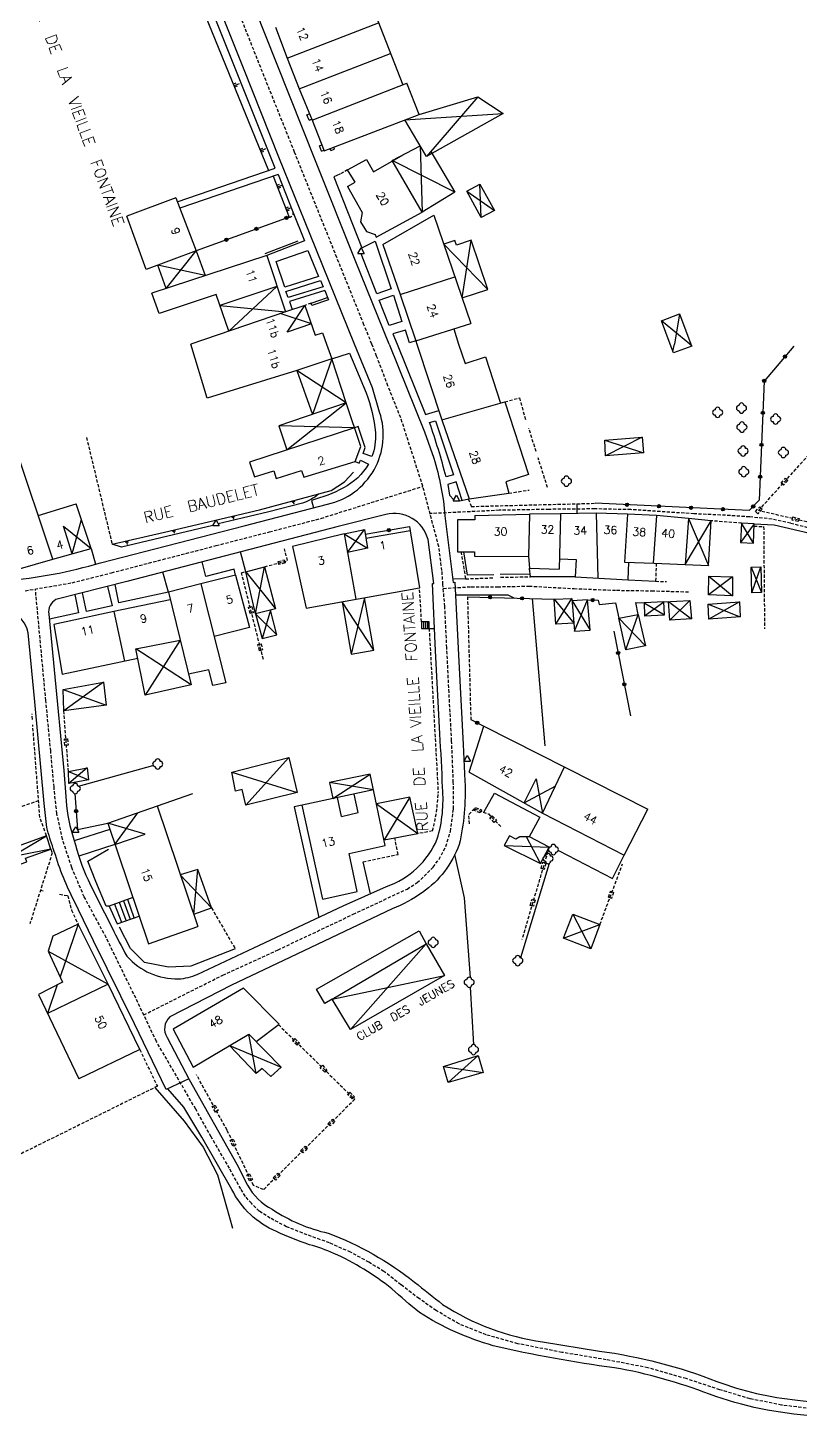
# Model space of a CAD drawing. Header units: millimetres. Extents: x 120999 to 122000, y 130000 to 131001.
# Drawn here: x 121310.8 to 121431.5, y 130582.4 to 130799.4 of the extents above; entities that cross this region are included whole.
import ezdxf
from ezdxf.enums import TextEntityAlignment as Align

# ---------------------------------------------------------------- set-up
doc = ezdxf.new("R2010")
doc.units = ezdxf.units.MM
doc.linetypes.add('DASHED', pattern=[0.75, 0.5, -0.25])
doc.layers.get('0').update_dxf_attribs({"linetype": 'CONTINUOUS'})
for name, color, linetype in [('W0001', 6, 'DASHED'), ('W0008', 7, 'CONTINUOUS'), ('W0100', 7, 'CONTINUOUS'), ('W0112', 1, 'DASHED'), ('W0211', 2, 'CONTINUOUS'), ('W0300', 7, 'CONTINUOUS'), ('W0310', 3, 'CONTINUOUS'), ('W0322', 7, 'CONTINUOUS'), ('W0471', 7, 'CONTINUOUS'), ('W0984', 7, 'CONTINUOUS'), ('W0989', 7, 'CONTINUOUS'), ('W0991', 7, 'CONTINUOUS')]:
    doc.layers.add(name, color=color, linetype=linetype)
doc.styles.get("Standard").update_dxf_attribs({"font": 'romans.shx', "width": 0.85})

# ---------------------------------------------------------------- blocks, each defined once
blk = doc.blocks.new('TP15')
at = {"color": 0}
for p, q in [((-0.29, 0.5), (-0.29, 0)), ((0, 1), (0, 0)), ((0.29, 0.5), (0.29, 0))]:
    blk.add_line(p, q, dxfattribs=at)
blk = doc.blocks.new('OH01')
at = {"layer": 'W0322', "color": 0}
for radius in [0.25, 0.15]:
    blk.add_circle((0, 0), radius, dxfattribs=at)
blk = doc.blocks.new('BI04')
at = {"layer": 'W0471', "color": 0}
for p, q in [((-1, -0.58), (0, 1.15)), ((0, 1.15), (1, -0.58)), ((-1, -0.58), (1, -0.58))]:
    blk.add_line(p, q, dxfattribs=at)
blk = doc.blocks.new('OH02')
at = {"layer": 'W0112', "color": 0}
for p, q in [((-0.5, 0.25), (0.5, 0.25)), ((-0.5, -0.25), (-0.5, 0.25)), ((0.5, 0.25), (0.5, -0.25)), ((0.5, -0.25), (-0.5, -0.25))]:
    blk.add_line(p, q, dxfattribs=at)
blk = doc.blocks.new('TP10')
at = {"layer": 'W0300', "color": 0}
for centre, start, end in [((-0.4, 0), 90, 270), ((0, 0.4), 0, 180), ((0.4, 0), 270, 90), ((0, -0.4), 180, 360)]:
    blk.add_arc(centre, 0.4, start, end, dxfattribs=at)

msp = doc.modelspace()

# ---------------------------------------------------------------- linework, layer by layer
at = {"layer": 'W0001'}
for points in [[(121364.55, 130750), (121363.32, 130753.03), (121359.08, 130763.53), (121352.48, 130779.97), (121346.65, 130794.55), (121342.18, 130805.82), (121338.15, 130815.91), (121332.13, 130831.1), (121327.83, 130841.92), (121324.52, 130849.85), (121320.98, 130857.09), (121316.39, 130862.79), (121311.59, 130869.45), (121306.91, 130875.94), (121301.8, 130883.44)], [(121328.92, 130645.2), (121341.28, 130651.43), (121349.9, 130655.37), (121361.64, 130660.93), (121370.05, 130664.86), (121371.62, 130665.89), (121372.75, 130666.86), (121374.12, 130668.29), (121375.05, 130669.53), (121376.12, 130671.51), (121376.83, 130673.87), (121377.3, 130677.42), (121377.28, 130681.54), (121377.02, 130688.03), (121376.61, 130695.57), (121376.26, 130702.57), (121375.95, 130709.02), (121375.65, 130712.46), (121375.5, 130714.62), (121375.01, 130718.37), (121372.52, 130727.78), (121369.07, 130738.48), (121367.06, 130743.47), (121365.3, 130748.13), (121364.55, 130750)], [(121310.4, 130711.47), (121317.74, 130712.71), (121323.87, 130714.27), (121331.88, 130716.36), (121340.24, 130718.52), (121348.56, 130720.67), (121356.6, 130722.77), (121372.52, 130727.78)], [(121494.38, 130698.63), (121486.45, 130702.22), (121481.51, 130704.32), (121477.04, 130706.27), (121472.73, 130708.1), (121468.35, 130709.92), (121463.5, 130711.86), (121457.87, 130713.85), (121451.36, 130715.9), (121444.83, 130717.96), (121439.72, 130719.39), (121434.84, 130720.75), (121429.96, 130722), (121427.07, 130722.67), (121423.55, 130722.99), (121419.81, 130723.25), (121414.87, 130723.48), (121405.01, 130724.14), (121399.34, 130724.25), (121392.23, 130724.18), (121384.44, 130724.03), (121373.65, 130723.51)], [(121432.41, 130583.77), (121428.57, 130584.25), (121423.63, 130585.24), (121418.92, 130586.64), (121413.66, 130588.38), (121407.69, 130590.07), (121401.16, 130591.34), (121394.23, 130592.49), (121387.35, 130593.84), (121382.42, 130595.22), (121378.17, 130596.93), (121374.6, 130599.02), (121371.92, 130600.88), (121369.09, 130603.06), (121366.43, 130605.14), (121364.09, 130606.57), (121361.24, 130608.13), (121357.94, 130609.58), (121354.46, 130610.84), (121351.23, 130612.11), (121348.69, 130613.45), (121346.95, 130614.55), (121345.73, 130615.77), (121344.79, 130616.86), (121344.06, 130618.01), (121342.3, 130621.24), (121339.45, 130626.17), (121337.03, 130630.49), (121330.9, 130641.05), (121327.35, 130648.48), (121323.05, 130657.27), (121319.62, 130663.63), (121317.66, 130668.24), (121316.21, 130672.64), (121315.34, 130676.66), (121314.9, 130680.8), (121314.38, 130686.44), (121313.62, 130694.32), (121311.99, 130711.74)], [(121375.71, 130711.83), (121380.08, 130712.09), (121384.19, 130712.09), (121389.12, 130712.19), (121396.14, 130711.8), (121402.78, 130711.54), (121408.28, 130711.45), (121414.05, 130711.3)]]:
    msp.add_lwpolyline(points, dxfattribs=at)
at = {"layer": 'W0008'}
for points in [[(121361.83, 130750), (121354.91, 130767.12), (121350.04, 130779.18), (121344.62, 130792.83), (121338.87, 130807.19), (121333.38, 130820.98), (121331.56, 130825.77), (121329.91, 130829.7), (121328.24, 130833.91), (121324.76, 130842.69), (121323.53, 130845.58), (121322.09, 130848.67), (121320.82, 130851.21), (121319, 130854.49), (121318.25, 130855.74), (121316.73, 130858), (121311.7, 130865.09), (121305.01, 130874.45), (121303.42, 130876.57, 0.367672), (121297.7, 130877.11)], [(121193.18, 130653.25, 0.029426), (121201.84, 130661.4, 0.04542), (121209.74, 130671.11, -0.0372), (121219.12, 130681.4, -0.04464), (121229.42, 130689.65, -0.047889), (121242.65, 130696.71, -0.025134), (121256.41, 130701.65, -0.021463), (121298.52, 130711.72, -0.020984), (121307.24, 130713.03, 0.052277), (121322.14, 130715.84), (121344.58, 130721.62), (121357.63, 130724.99, 0.444669), (121365.77, 130739.34), (121364.63, 130743.18), (121361.83, 130750)], [(121367.26, 130750), (121372.76, 130736.27), (121374.22, 130732.19, -0.05522), (121375.97, 130723.15), (121377.28, 130712.75), (121377.52, 130712.79), (121378.15, 130700.43), (121378.8, 130687.44), (121379.09, 130681.72, -0.067947), (121378.19, 130671.8, -0.152351), (121372.47, 130664.33, -0.057748), (121367.75, 130661.77), (121350.76, 130653.7), (121342.65, 130649.87), (121333.01, 130644.88, 0.380721), (121332.59, 130641.69), (121336.02, 130635.09), (121343.44, 130621.86), (121345.14, 130618.63, 0.151244), (121348.99, 130614.83, 0.091685), (121357.73, 130611.1, -0.078614), (121371.22, 130603.46, -0.000124), (121375.59, 130599.98, 0.108337), (121391.2, 130594.15), (121400.09, 130592.69, -0.05893), (121418.47, 130587.94, 0.065334), (121431.03, 130585.02, 0.102825), (121445.55, 130585.99)], [(121326.27, 130654.36, 0.216465), (121334.36, 130650.82, 0.075149), (121337.28, 130651.53), (121346.11, 130655.67), (121360.09, 130662.22), (121366.84, 130665.26, 0.211949), (121374.77, 130672.69, 0.095575), (121375.59, 130680.71, 0.009997), (121375.16, 130689.12), (121374.5, 130702.1), (121374.01, 130712.6), (121374.23, 130712.62), (121373.33, 130719.46, 0.41125), (121366.73, 130723.37), (121359.27, 130721.52), (121345.5, 130717.9), (121326.3, 130712.93), (121315.19, 130710.1, 0.317804), (121314.09, 130707.83), (121314.93, 130699.1), (121316.44, 130683.36), (121316.81, 130678.65, 0.069529), (121318.02, 130672.58, 0.043231), (121320.21, 130666.28, 0.002781), (121323.97, 130658.82, 0.010722), (121326.27, 130654.36, -0.746038)], [(121335.95, 130635.24), (121332.42, 130633.54), (121327.45, 130643.8), (121321.07, 130656.78), (121317.93, 130663.24, -0.044367), (121314.79, 130671.22, -0.024108), (121313.78, 130674.47, -0.012937), (121313.37, 130678.24), (121311.89, 130694.1), (121310.88, 130704.87, 0.379685), (121306.03, 130708.55, 0.333397)], [(121500, 130602.23), (121482.82, 130596.27), (121454.15, 130586.24), (121448.47, 130584.31, -0.114505), (121433.59, 130582.56, -0.070277), (121417.29, 130585.93, 0.049045), (121402.47, 130590.08, -0.025619), (121383.51, 130593.53, -0.073451), (121372, 130598.71, -0.017426), (121367.67, 130602.42, 0.062078), (121358.61, 130607.95, 0.038903), (121354.82, 130609.31, -0.029053), (121349.63, 130611.36, -0.177584), (121342.68, 130617.93), (121337.98, 130626.1), (121335.17, 130630.81), (121332.7, 130633.65)]]:
    msp.add_lwpolyline(points, format="xyb", dxfattribs=at)
for points in [[(121367.26, 130750), (121362.07, 130762.84), (121355.83, 130778.39), (121349.63, 130793.93), (121344.71, 130806.43), (121336.78, 130826.09), (121332.18, 130837.97), (121329.65, 130844.29)], [(121349.45, 130777.47), (121338.61, 130804.62)], [(121349.92, 130776.51), (121352.23, 130770.66)], [(121396.57, 130725.06), (121396.59, 130723.52)], [(121424.28, 130721.93), (121427.39, 130721.78), (121432.98, 130720.45), (121439.08, 130718.77), (121444.2, 130717.41), (121453.14, 130714.65), (121459.54, 130712.65), (121464.57, 130710.83)], [(121379.19, 130713.33), (121377.22, 130713.27)], [(121386.79, 130710.33), (121385.85, 130710.75), (121377.63, 130710.75)]]:
    msp.add_lwpolyline(points, dxfattribs=at)
at = {"layer": 'W0100'}
for points in [[(121363.71, 130805.06), (121369.38, 130790.5)], [(121349.48, 130799.5), (121351.34, 130794.69)], [(121351.34, 130794.69), (121365.61, 130800.17)], [(121351.34, 130794.69), (121353.18, 130789.88)], [(121353.18, 130789.88), (121367.46, 130795.41)], [(121353.18, 130789.88), (121355.21, 130785)], [(121355.21, 130785), (121370.03, 130790.75)], [(121371.94, 130785.88), (121370.03, 130790.75)], [(121371.94, 130785.88), (121381.09, 130788.64), (121385.08, 130786.02), (121373.1, 130779.32), (121369.7, 130785.02), (121385.08, 130786.02)], [(121381.09, 130788.64), (121373.1, 130779.32)], [(121354.39, 130785.8), (121354.8, 130785.97)], [(121354.74, 130784.96), (121354.39, 130785.8)], [(121357.11, 130780.18), (121371.94, 130785.88)], [(121354.74, 130784.96), (121355.15, 130785.13)], [(121355.21, 130785), (121357.11, 130780.18)], [(121356.38, 130780.98), (121356.74, 130781.12)], [(121356.71, 130780.16), (121356.38, 130780.98)], [(121356.71, 130780.16), (121357.07, 130780.3)], [(121358.16, 130780.22), (121358.04, 130780.53)], [(121358.16, 130780.22), (121358.74, 130780.45)], [(121358.74, 130780.45), (121358.63, 130780.76)], [(121361.92, 130775.27), (121360.77, 130777.21), (121363.74, 130778.84), (121364.82, 130776.93)], [(121364.82, 130776.93), (121369.43, 130779.55)], [(121373.75, 130780.08), (121377.51, 130773.72), (121372.39, 130770.63), (121367.74, 130778.66), (121372.12, 130780.97)], [(121372.12, 130780.97), (121372.39, 130770.63)], [(121377.51, 130773.72), (121367.74, 130778.66)], [(121360.74, 130774.6), (121361.92, 130775.27)], [(121360.74, 130774.6), (121363.03, 130770.58)], [(121379.37, 130773.88), (121381.4, 130774.99), (121383.72, 130770.89), (121381.64, 130769.78), (121379.37, 130773.88), (121383.72, 130770.89)], [(121381.64, 130769.78), (121381.4, 130774.99)], [(121333.91, 130772.86), (121326.3, 130769.99)], [(121333.91, 130772.86), (121337.12, 130764.59)], [(121363.03, 130770.58), (121362.8, 130769.09), (121363.71, 130767.59), (121365.08, 130767.13), (121365.24, 130766.71)], [(121365.24, 130766.71), (121372.39, 130770.63)], [(121366.28, 130765.58), (121374.25, 130770.15)], [(121374.25, 130770.15), (121380, 130753.2)], [(121329.3, 130761.65), (121326.3, 130769.99)], [(121378.64, 130757.2), (121382.69, 130758.55), (121380.09, 130766.22), (121377.78, 130765.47), (121377.51, 130766.19), (121375.79, 130765.6), (121382.69, 130758.55)], [(121378.64, 130757.2), (121380.09, 130766.22)], [(121337.12, 130764.59), (121329.3, 130761.65)], [(121348.12, 130763.86), (121330.19, 130757.93)], [(121337.12, 130764.59), (121338.52, 130760.69), (121331.14, 130762.35)], [(121332.44, 130758.68), (121337.12, 130764.59)], [(121348.12, 130763.86), (121351.05, 130755.04)], [(121366.28, 130765.58), (121368.96, 130757.72)], [(121332.44, 130758.68), (121331.14, 130762.35)], [(121368.96, 130757.72), (121377.51, 130760.52)], [(121342.2, 130752.02), (121340.23, 130757.73), (121331.31, 130754.8), (121330.19, 130757.93)], [(121349.73, 130759.02), (121340.81, 130756.05), (121351.05, 130755.04)], [(121349.73, 130759.02), (121342.2, 130752.02)], [(121368.96, 130757.72), (121371.42, 130750.49)], [(121351.05, 130755.04), (121336.29, 130750)], [(121354.1, 130756.04), (121351.05, 130755.04)], [(121355.13, 130753.18), (121351.34, 130751.87), (121354.1, 130756.04)], [(121354.1, 130756.04), (121355.68, 130751.41)], [(121355.13, 130753.18), (121350.24, 130754.76)], [(121371.42, 130750.49), (121380, 130753.2)], [(121411.18, 130750), (121409.8, 130753.65), (121412.59, 130754.7), (121414.4, 130750)], [(121414.25, 130750), (121409.8, 130753.65)], [(121412.59, 130754.7), (121411.81, 130750)], [(121355.68, 130751.41), (121356.83, 130751.77), (121357.46, 130750)], [(121377.34, 130752.36), (121378.11, 130750)], [(121352.83, 130745.87), (121338.84, 130741.57), (121336.29, 130750)], [(121357.46, 130750), (121358.29, 130747.69)], [(121371.42, 130750.49), (121371.58, 130750)], [(121371.58, 130750), (121375.49, 130738.17)], [(121378.11, 130750), (121379.13, 130746.97), (121382.31, 130747.99), (121384.64, 130740.78)], [(121414.4, 130750), (121414.53, 130749.65), (121411.65, 130748.64), (121411.18, 130750)], [(121411.59, 130748.83), (121411.81, 130750)], [(121414.25, 130750), (121414.47, 130749.82)], [(121361.92, 130731.66), (121362.83, 130733.98), (121360.52, 130740.8), (121358.29, 130747.69), (121352.83, 130745.87), (121355.3, 130739.02)], [(121358.29, 130747.69), (121355.3, 130739.02)], [(121351.29, 130733.48), (121360.52, 130740.8), (121352.83, 130745.87)], [(121360.52, 130740.8), (121350.02, 130737.23), (121351.29, 130733.48)], [(121375.49, 130738.17), (121385.32, 130740.97)], [(121385.32, 130740.97), (121389, 130729.64), (121385.47, 130728.46), (121385.95, 130726.7)], [(121375.49, 130738.17), (121379.73, 130725.82)], [(121361.83, 130736.93), (121345.45, 130731.57), (121346.23, 130729.26), (121349.25, 130730.21), (121349.62, 130728.98), (121353.57, 130730.24), (121353.95, 130729.22)], [(121361.83, 130736.93), (121350.02, 130737.23)], [(121400.96, 130734.99), (121406.77, 130735.47), (121406.97, 130732.99), (121401.04, 130732.56), (121400.96, 130734.99), (121406.97, 130732.99)], [(121406.77, 130735.47), (121401.04, 130732.56)], [(121314.69, 130716.39), (121308.7, 130734.3)], [(121353.95, 130729.22), (121361.92, 130731.66)], [(121312.4, 130723.24), (121318.38, 130725.03)], [(121320.69, 130718.07), (121318.38, 130725.03)], [(121379.73, 130725.82), (121385.95, 130726.7)], [(121317.74, 130717.24), (121319.19, 130722.61)], [(121380.62, 130723.22), (121380.62, 130722.52), (121377.94, 130722.55), (121377.93, 130717.57), (121380.6, 130717.55), (121380.6, 130716.87), (121389.01, 130716.83)], [(121380.62, 130723.22), (121389.19, 130723.41)], [(121389.19, 130723.41), (121389.01, 130716.83)], [(121394.02, 130723.49), (121389.19, 130723.41)], [(121394.02, 130723.49), (121393.84, 130714.84)], [(121399.57, 130723.56), (121394.02, 130723.49)], [(121404.47, 130723.45), (121399.57, 130723.56)], [(121399.57, 130723.56), (121399.88, 130713.42)], [(121404.47, 130723.45), (121404.04, 130715.94)], [(121409.04, 130723.22), (121404.47, 130723.45)], [(121409.04, 130723.22), (121408.51, 130715.77)], [(121408.67, 130715.77), (121417.15, 130715.39), (121417.58, 130722.39), (121414.02, 130722.73), (121417.15, 130715.39)], [(121414.02, 130722.73), (121409.04, 130723.22)], [(121414.02, 130722.73), (121413.49, 130715.55)], [(121413.49, 130715.55), (121417.58, 130722.39)], [(121317.74, 130717.24), (121316.36, 130721.55), (121320.69, 130718.07)], [(121360.22, 130720.36), (121352.15, 130718.4)], [(121360.22, 130720.36), (121363.38, 130721.05), (121363.88, 130718.1), (121360.74, 130717.46), (121363.38, 130721.05)], [(121360.22, 130720.36), (121363.88, 130718.1)], [(121360.22, 130720.36), (121362.06, 130710.14)], [(121370.53, 130720.8), (121363.62, 130719.63)], [(121370.53, 130720.8), (121372, 130711.91)], [(121424.28, 130721.93), (121422.31, 130722.01), (121422.13, 130719.01), (121424.16, 130718.92), (121424.28, 130721.93), (121422.13, 130719.01)], [(121424.16, 130718.92), (121422.31, 130722.01)], [(121314.69, 130716.39), (121320.69, 130718.07)], [(121352.15, 130718.4), (121354.28, 130708.75)], [(121309.32, 130714.82), (121314.69, 130716.39)], [(121389.01, 130716.83), (121389.19, 130714.97), (121393.84, 130714.84)], [(121393.87, 130716.44), (121396.45, 130716.35), (121396.32, 130713.62), (121404.6, 130713.16), (121404.7, 130715.92)], [(121404.04, 130715.94), (121408.67, 130715.77)], [(121343.24, 130713.92), (121337.84, 130712.56)], [(121343.24, 130713.92), (121345.43, 130705.75)], [(121344.85, 130714.44), (121347.76, 130715.2), (121349.48, 130708.65), (121346.4, 130707.85), (121344.85, 130714.44), (121349.48, 130708.65)], [(121346.4, 130707.85), (121347.76, 130715.2)], [(121417.21, 130713.76), (121420.91, 130713.65), (121420.87, 130710.69), (121417.15, 130710.84), (121417.21, 130713.76), (121420.87, 130710.69)], [(121423.83, 130715.16), (121425.32, 130715.18), (121425.41, 130711.2), (121423.92, 130711.16), (121423.83, 130715.16), (121425.41, 130711.2)], [(121423.92, 130711.16), (121425.32, 130715.18)], [(121337.84, 130712.56), (121332.77, 130711.25)], [(121337.84, 130712.56), (121341.75, 130697.08)], [(121354.28, 130708.75), (121372, 130711.91)], [(121420.91, 130713.65), (121417.15, 130710.84)], [(121333.04, 130710.05), (121324.26, 130708.2)], [(121332.77, 130711.25), (121336.32, 130696.79)], [(121359.89, 130709.75), (121361.31, 130701.57), (121364.87, 130702.19), (121363.39, 130710.38), (121361.31, 130701.57)], [(121364.87, 130702.19), (121359.89, 130709.75)], [(121393.01, 130710.15), (121395.79, 130710.28), (121396.23, 130705.16), (121398.65, 130705.3), (121398.24, 130710.05), (121395.83, 130709.88), (121398.65, 130705.3)], [(121396.12, 130706.39), (121393.28, 130706.23), (121393.01, 130710.15), (121396.12, 130706.39)], [(121393.28, 130706.23), (121395.79, 130710.28)], [(121396.23, 130705.16), (121398.24, 130710.05)], [(121407.07, 130709.57), (121407.17, 130707.56), (121410.25, 130707.7), (121410.15, 130709.76), (121407.07, 130709.57), (121410.25, 130707.7)], [(121407.17, 130707.56), (121410.15, 130709.76)], [(121410.15, 130709.76), (121414.25, 130709.94), (121414.47, 130707.08), (121411.09, 130706.86), (121410.9, 130709.79), (121414.47, 130707.08)], [(121411.09, 130706.86), (121414.25, 130709.94)], [(121417.1, 130709.36), (121421.98, 130709.76), (121422.07, 130707.38), (121417.21, 130707.03), (121417.1, 130709.36), (121422.07, 130707.38)], [(121421.98, 130709.76), (121417.21, 130707.03)], [(121324.26, 130708.2), (121314.86, 130706.18)], [(121324.26, 130708.2), (121325.89, 130700.48)], [(121346.4, 130707.85), (121347.4, 130703.98), (121349.72, 130704.58), (121348.72, 130708.45), (121347.4, 130703.98)], [(121346.4, 130707.85), (121349.72, 130704.58)], [(121403.16, 130707.18), (121406.14, 130707.78), (121407.28, 130702.84), (121404.24, 130702.23), (121403.16, 130707.18), (121407.28, 130702.84)], [(121404.24, 130702.23), (121406.14, 130707.78)], [(121314.86, 130706.18), (121316.19, 130698.44)], [(121345.43, 130705.75), (121339.92, 130704.33)], [(121372.31, 130705.59), (121373.5, 130705.59), (121373.5, 130706.63), (121372.31, 130706.63), (121372.31, 130705.59)], [(121372.63, 130706.63), (121372.63, 130705.59)], [(121372.99, 130705.59), (121372.97, 130706.63)], [(121373.25, 130706.63), (121373.26, 130705.59)], [(121336.32, 130696.79), (121329.14, 130695.15), (121327.68, 130702.41), (121334.61, 130703.77), (121329.14, 130695.15)], [(121316.19, 130698.44), (121327.98, 130700.91)], [(121336.32, 130696.79), (121327.68, 130702.41)], [(121341.75, 130697.08), (121339.71, 130696.66), (121339.11, 130699.12), (121335.92, 130698.44)], [(121316.31, 130696.05), (121322.62, 130697.2), (121323.02, 130693.59), (121316.43, 130692.68), (121316.31, 130696.05), (121323.02, 130693.59)], [(121322.62, 130697.2), (121316.43, 130692.68)], [(121379.78, 130683.15), (121382.06, 130690.33)], [(121382.06, 130690.33), (121407.69, 130677.34)], [(121317.16, 130683.23), (121320.07, 130683.79), (121320.31, 130681.93), (121317.2, 130681.37), (121317.16, 130683.23), (121320.31, 130681.93)], [(121320.07, 130683.79), (121317.2, 130681.37)], [(121342.7, 130683.12), (121351.58, 130685.44), (121352.86, 130679.94), (121344.89, 130677.99), (121344.27, 130680.41), (121343.23, 130680.18), (121342.7, 130683.12), (121352.86, 130679.94)], [(121351.58, 130685.44), (121344.89, 130677.99)], [(121391.23, 130676.71), (121394.67, 130683.94)], [(121361.01, 130670.43), (121366.64, 130671.67), (121364.31, 130682.8), (121357.95, 130681.52), (121358.45, 130678.99)], [(121364.82, 130680.34), (121357.95, 130681.52)], [(121358.45, 130678.99), (121364.31, 130682.8)], [(121379.78, 130683.15), (121391.23, 130676.71)], [(121388.34, 130678.34), (121390.22, 130682.09), (121391.23, 130676.71)], [(121323.29, 130675.16), (121336.6, 130679.79)], [(121364.82, 130680.34), (121353.69, 130677.99)], [(121359.8, 130676.22), (121359.19, 130679.15)], [(121359.8, 130676.22), (121362.39, 130676.82), (121361.77, 130679.69)], [(121366.46, 130672.54), (121371.76, 130673.52), (121370.48, 130679.24), (121365.28, 130678.17), (121371.76, 130673.52)], [(121370.48, 130679.24), (121366.46, 130672.54)], [(121388.34, 130678.34), (121393.27, 130680.99)], [(121331.01, 130677.84), (121337.36, 130659.01)], [(121356.91, 130663.28), (121353.69, 130677.99)], [(121403.98, 130670.14), (121407.69, 130677.34)], [(121324.41, 130671.85), (121329.12, 130673.44), (121323.29, 130675.16)], [(121323.29, 130675.16), (121329.65, 130656.33)], [(121324.41, 130671.85), (121327.98, 130676.79)], [(121391.23, 130676.71), (121403.98, 130670.14)], [(121314.4, 130671.1), (121313.72, 130673.2), (121300.38, 130668.31), (121301.29, 130665.82), (121310.67, 130669.14), (121310.45, 130669.7), (121314.4, 130671.1), (121300.38, 130668.31)], [(121301.29, 130665.82), (121313.72, 130673.2)], [(121385.2, 130671.66), (121390.9, 130668.84), (121392.24, 130671.43), (121389.18, 130673.01), (121387.67, 130673), (121387.06, 130672.64), (121386.03, 130673.17), (121385.2, 130671.66), (121392.24, 130671.43)], [(121390.9, 130668.84), (121388.7, 130673.01)], [(121362.26, 130664.48), (121361.01, 130670.43)], [(121336.72, 130660.93), (121339.5, 130661.94), (121337.38, 130667.94), (121334.63, 130667.11), (121339.5, 130661.94)], [(121336.72, 130660.93), (121337.38, 130667.94)], [(121356.91, 130663.28), (121362.26, 130664.48)], [(121327.22, 130663.53), (121323.54, 130662.2), (121324.77, 130659.44), (121328.19, 130660.65)], [(121324.37, 130662.5), (121325.43, 130659.67)], [(121326.16, 130659.93), (121325.12, 130662.77)], [(121325.76, 130663), (121326.79, 130660.15)], [(121327.42, 130660.37), (121326.42, 130663.24)], [(121395.96, 130660.93), (121400.19, 130659.34), (121398.76, 130655.55), (121394.48, 130657.19), (121395.96, 130660.93), (121398.76, 130655.55)], [(121318.65, 130659.4), (121314.7, 130657.5), (121313.97, 130655.14), (121316.23, 130650.31), (121312.47, 130648.41), (121318.79, 130635.23)], [(121323.34, 130650.03), (121318.65, 130659.4), (121315.84, 130651.14)], [(121329.65, 130656.33), (121337.36, 130659.01)], [(121394.48, 130657.19), (121400.19, 130659.34)], [(121313.97, 130655.14), (121323.34, 130650.03)], [(121358.34, 130647.67), (121373.02, 130656.29), (121375.88, 130651.38), (121361.22, 130642.91), (121358.34, 130647.67), (121375.88, 130651.38)], [(121373.02, 130656.29), (121361.22, 130642.91)], [(121323.34, 130650.03), (121313.9, 130645.44)], [(121315.41, 130649.9), (121313.9, 130645.44)], [(121328.28, 130639.82), (121323.34, 130650.03)], [(121344.49, 130649.37), (121333.52, 130642.96)], [(121344.49, 130649.37), (121350.09, 130643.78)], [(121333.52, 130642.96), (121336.63, 130637.04)], [(121336.63, 130637.04), (121345.31, 130642.19), (121350.41, 130637.06), (121348.76, 130635.59), (121347.44, 130636.83), (121346.49, 130636.03), (121342.29, 130640.4), (121350.41, 130637.06)], [(121346.49, 130636.03), (121345.31, 130642.19)], [(121346.47, 130641.03), (121350.09, 130643.78)], [(121328.28, 130639.82), (121318.79, 130635.23)], [(121375.73, 130637.16), (121381.16, 130638.85), (121381.92, 130636.23), (121376.46, 130634.66), (121375.73, 130637.16), (121381.92, 130636.23)], [(121376.46, 130634.66), (121381.16, 130638.85)]]:
    msp.add_lwpolyline(points, dxfattribs=at)
at = {"layer": 'W0112'}
for points in [[(121360.77, 130777.21), (121359.57, 130776.56)], [(121355.07, 130756.39), (121354.1, 130756.04)], [(121385.32, 130740.97), (121387.6, 130741.6), (121388.6, 130738.08)], [(121319.97, 130735.4), (121323.98, 130718.73)], [(121390.22, 130733.2), (121389.08, 130736.82)], [(121392, 130727.59), (121390.52, 130732.25)], [(121441.62, 130729.67), (121434.72, 130721.7), (121424.96, 130723.99), (121433.03, 130732.94)], [(121385.95, 130726.7), (121389.13, 130727.2)], [(121379.62, 130725.82), (121380.08, 130724.63), (121399.43, 130725.13)], [(121422.31, 130722.01), (121417.58, 130722.39)], [(121424.27, 130721.57), (121425.76, 130721.48), (121425.9, 130705.51)], [(121347.77, 130715.21), (121351.38, 130716.17), (121350.88, 130718.03)], [(121378.47, 130717.57), (121379.19, 130713.33), (121383.49, 130713.48)], [(121344.19, 130714.28), (121344.85, 130714.44)], [(121347.6, 130700.74), (121344.19, 130714.28)], [(121384.67, 130713.57), (121389.33, 130713.66), (121389.19, 130714.97)], [(121408.98, 130715.75), (121408.88, 130712.94), (121410.59, 130712.9)], [(121372.31, 130706.63), (121372, 130711.91)], [(121379.49, 130710.53), (121380.01, 130691.33)], [(121311.54, 130691.37), (121311.48, 130692.23)], [(121317.16, 130683.23), (121316.43, 130692.68)], [(121313.72, 130673.2), (121312.69, 130676.06), (121311.57, 130690.54)], [(121312.49, 130678.66), (121309.22, 130677.54)], [(121379.79, 130675.05), (121379.7, 130676.52), (121380.54, 130677.39), (121382.75, 130676.6), (121384.69, 130674.64)], [(121363.18, 130669.11), (121368.64, 130670.26), (121368.15, 130672.85)], [(121314.4, 130671.1), (121314.62, 130670.51), (121311.13, 130659.43)], [(121392.24, 130671.43), (121387.99, 130656.97)], [(121400.19, 130659.34), (121403.71, 130668.83)], [(121312.79, 130664.69), (121313.2, 130664.58)], [(121315.77, 130664.08), (121317.04, 130663.83), (121317.63, 130661.58), (121318.65, 130659.4)], [(121339.5, 130661.94), (121343.19, 130655.54)], [(121349.96, 130643.68), (121361.88, 130632.02), (121347.63, 130617.92), (121346.05, 130618.56), (121341.93, 130627.21), (121337.18, 130635.82)], [(121328.28, 130639.82), (121331.04, 130634.06), (121309.69, 130623.48)]]:
    msp.add_lwpolyline(points, dxfattribs=at)
for points in [[(121351.61, 130769.85, 0.576139), (121352.23, 130770.66, -0.596472)], [(121373.5, 130705.59), (121374.91, 130679.93, -0.056099), (121374.03, 130673.94), (121371.76, 130673.52)]]:
    msp.add_lwpolyline(points, format="xyb", dxfattribs=at)
at = {"layer": 'W0211'}
msp.add_lwpolyline([(121356.24, 130726.56, -0.1024), (121353.7, 130725.14), (121348.45, 130723.81), (121342.3, 130722.32), (121340.55, 130721.93)], format="xyb", dxfattribs=at)
msp.add_lwpolyline([(121339.71, 130721.65), (121325.45, 130718.27), (121323.98, 130718.73)], dxfattribs=at)
at = {"layer": 'W0310'}
for points in [[(121336.95, 130805.26), (121348.4, 130777.11)], [(121349.12, 130776.24), (121351.61, 130769.85)], [(121352.97, 130766.07), (121347.85, 130764.12)], [(121323.98, 130718.73), (121332.16, 130720.63), (121347.02, 130724.12), (121358.2, 130727.11), (121360.29, 130728.49), (121361.71, 130730.01)], [(121383.6, 130713.97), (121379.5, 130713.9), (121378.91, 130717.56)], [(121384.58, 130714.05), (121389.29, 130714.09)], [(121389.59, 130710.25), (121391.56, 130687.24)], [(121318.71, 130680.95), (121330.36, 130684.19)], [(121318.55, 130674.17), (121323.29, 130675.16)], [(121323.54, 130662.2), (121323.02, 130662.18), (121321.45, 130666.04), (121320.17, 130669.2), (121323.39, 130671.12)], [(121392.23, 130668.85), (121387.75, 130654.12)], [(121343.19, 130655.54), (121336.25, 130652.8), (121332.79, 130652.65), (121329.02, 130653.39), (121326.86, 130655.59), (121325.14, 130658.93)], [(121380.49, 130640.58), (121379.96, 130649.55)], [(121330.67, 130633.87), (121335.22, 130628.6), (121338.22, 130624.55), (121340.44, 130620.23), (121342.8, 130611.9)]]:
    msp.add_lwpolyline(points, dxfattribs=at)
at = {"layer": 'W0322'}
for points in [[(121351.61, 130769.85), (121337.12, 130764.59)], [(121430.5, 130749.68), (121425.84, 130744.23), (121425.05, 130725.6), (121423.52, 130724.01), (121399.43, 130725.13)], [(121363.5, 130720.31), (121370.42, 130721.49), (121370.53, 130720.8)], [(121379.49, 130710.53), (121393.01, 130710.15)], [(121398.24, 130710.05), (121399.89, 130709.97)], [(121402.34, 130705.17), (121404.97, 130691.95)], [(121380.01, 130691.33), (121382.06, 130690.33)], [(121318.16, 130679.77), (121318.55, 130674.17)]]:
    msp.add_lwpolyline(points, dxfattribs=at)
at = {"layer": 'W0989'}
for points in [[(121334.16, 130772.2), (121349.45, 130777.47)], [(121349.92, 130776.51), (121334.53, 130771.25)], [(121359.57, 130776.56), (121358.62, 130776.13), (121362.99, 130765.04), (121365.07, 130766.06), (121367.56, 130758.64), (121365.31, 130757.86), (121362.86, 130764.1)], [(121352.23, 130770.66), (121354.02, 130766.13)], [(121354.02, 130766.13), (121348.12, 130763.86)], [(121349.58, 130762.92), (121354.57, 130764.6), (121356.22, 130760.54), (121350.94, 130758.88), (121349.58, 130762.92)], [(121351.13, 130758.2), (121356.55, 130759.93), (121356.92, 130758.93), (121351.5, 130757.27), (121351.13, 130758.2)], [(121357.19, 130758.35), (121351.69, 130756.64), (121352.11, 130755.39)], [(121357.19, 130758.35), (121357.76, 130756.91), (121355.2, 130756.03), (121355.07, 130756.39), (121357.62, 130757.27)], [(121365.72, 130756.87), (121367.93, 130757.63), (121369.26, 130753.52), (121367.26, 130752.91), (121365.72, 130756.87)], [(121371.42, 130750.49), (121370.45, 130750.17), (121369.81, 130752.19), (121367.84, 130751.61), (121368.51, 130750)], [(121368.51, 130750), (121372.95, 130738.98), (121375.02, 130739.61)], [(121377.71, 130728.49), (121376.43, 130728.06), (121376.7, 130726.4), (121377.37, 130725.68)], [(121378.64, 130725.59), (121377.71, 130728.49)], [(121378.27, 130725.51), (121379.73, 130725.82)], [(121320.69, 130718.07), (121321.4, 130715.62)], [(121343.24, 130713.92), (121343.02, 130714.82), (121338.61, 130713.71), (121338.03, 130715.97)], [(121344.85, 130714.44), (121344.05, 130717.53)], [(121332.77, 130711.25), (121331.89, 130714.38)], [(121396.32, 130713.62), (121389.33, 130713.66), (121389.19, 130714.97)], [(121323.25, 130712.15), (121323.96, 130709.12), (121319.95, 130708.24), (121319.37, 130711.16)], [(121332.77, 130711.25), (121325.05, 130709.56), (121324.44, 130712.46)], [(121404.6, 130713.16), (121408.88, 130712.94)], [(121318.16, 130710.86), (121318.7, 130708.04), (121314.17, 130707.01)], [(121399.89, 130709.97), (121400.06, 130709.3), (121402.64, 130709.59), (121403.16, 130707.18)], [(121406.14, 130707.78), (121405.8, 130709.61), (121407.07, 130709.57)], [(121373.5, 130705.59), (121374.34, 130705.57)], [(121382.03, 130676.85), (121383.73, 130679.83), (121390.77, 130676.11), (121389.14, 130673.01)], [(121353.69, 130677.99), (121352.42, 130677.73), (121356.25, 130660.42)], [(121323.62, 130674.19), (121318.07, 130672.41)], [(121324.41, 130671.85), (121318.77, 130670)], [(121393.69, 130670.91), (121402.14, 130666.53), (121403.98, 130670.14)], [(121364.34, 130664.14), (121363.18, 130669.11)], [(121379.96, 130651.04), (121379.04, 130663.48), (121377.54, 130670.28)], [(121358.34, 130647.67), (121357.22, 130646.99), (121355.9, 130649.2), (121371.95, 130658.36), (121373.02, 130656.29)]]:
    msp.add_lwpolyline(points, dxfattribs=at)
for points in [[(121358.29, 130747.69), (121361.07, 130748.57), (121363.65, 130742.39, -0.075548), (121365.1, 130736.17, -0.111392), (121364.55, 130732.42), (121363.22, 130732.93), (121363.51, 130733.82), (121362.43, 130737.1), (121361.83, 130736.93)], [(121373.56, 130737.77), (121374.52, 130738.03), (121377.31, 130729.55), (121376.14, 130729.24, 0.021663), (121373.56, 130737.77, 5.895596)], [(121361.92, 130731.66), (121362.58, 130731.42), (121362.78, 130731.86), (121364.04, 130731.26, -0.139322), (121360.12, 130727.53, -0.061275), (121355.1, 130725.59), (121355.41, 130724.41)]]:
    msp.add_lwpolyline(points, format="xyb", dxfattribs=at)

# ---------------------------------------------------------------- block references
at = {"layer": 'W0112'}
for p, rotation in [((121429.01, 130728.49), 47.97909401509376), ((121424.99, 130724.03), 47.97909401509376), ((121430.74, 130722.63), 166.7905369268121), ((121350.44, 130715.92), 14.9603918538438), ((121345.66, 130708.46), 104.1388925228446), ((121347.12, 130702.64), 104.1388925228446), ((121316.8, 130687.83), 94.46373361554382), ((121381.11, 130677.18), 340.1573392667454), ((121383.51, 130675.79), 313.059543898123), ((121391.37, 130668.49), 253.6350311413609), ((121401.91, 130663.96), 69.67639124605148), ((121389.68, 130662.73), 253.6350311413609), ((121352.71, 130640.99), 315.6477755574221), ((121357, 130636.8), 315.6477755574221), ((121361.29, 130632.6), 315.6477755574221), ((121340.08, 130630.57), 118.9041134060843), ((121358.21, 130628.38), 224.7103435899492), ((121342.86, 130625.25), 115.4198410249727), ((121353.94, 130624.16), 224.7103435899492), ((121345.44, 130619.83), 115.4198410249727), ((121349.68, 130619.94), 224.7103435899492)]:
    msp.add_blockref('OH02', p, dxfattribs=dict(at, rotation=rotation))
at = {"layer": 'W0211'}
for p, xscale, yscale, zscale, rotation in [((121343.02, 130790.35), 0.8548029715463491, 0.8548029715463491, 0.8548029715463491, 292.1283056165591), ((121347.16, 130780.16), 0.8422457418914681, 0.8422457418914681, 0.8422457418914681, 292.1283056166443), ((121349.79, 130774.53), 0.847888699958771, 0.847888699958771, 0.847888699958771, 291.2607730284238), ((121351.16, 130770.99), 0.8681073265390571, 0.8681073265390571, 0.8681073265390571, 291.2607730285064), ((121352.28, 130725.53), 0.562362347510397, 0.562362347510397, 0.562362347510397, 194.943412942789), ((121342.87, 130723.15), 0.513404784813933, 0.513404784813933, 0.513404784813933, 193.2117236053103), ((121333.6, 130720.97), 0.537573107807976, 0.537573107807976, 0.537573107807976, 193.2117236049531), ((121326.26, 130719.26), 0.6024219113472161, 0.6024219113472161, 0.6024219113472161, 193.1181267162428)]:
    msp.add_blockref('TP15', p, dxfattribs=dict(at, xscale=xscale, yscale=yscale, zscale=zscale, rotation=rotation))
at = {"layer": 'W0300'}
for p in [(121418.57, 130739.33), (121422.3, 130740), (121422.36, 130737.03), (121427.63, 130738.29), (121422.54, 130733.3), (121428.85, 130733.06), (121394.95, 130728.59), (121422.66, 130730.06), (121331.1, 130684.4), (121318.21, 130680.56), (121392.08, 130669.62), (121392.91, 130671.03), (121374.13, 130656.53), (121387.35, 130653.68), (121379.76, 130650.3), (121380.43, 130639.79)]:
    msp.add_blockref('TP10', p, dxfattribs=at)
at = {"layer": 'W0322'}
for p, rotation in [((121346.52, 130768), 199.9288999767287), ((121351.22, 130769.71), 199.9288999767287), ((121341.82, 130766.3), 199.9288999767287), ((121429.1, 130748.05), 229.4698120184981), ((121425.85, 130744.25), 229.4698120184981), ((121425.63, 130739.26), 267.5779687347503), ((121425.42, 130734.26), 267.5779687347503), ((121425.21, 130729.27), 267.5779687347503), ((121404.42, 130724.9), 177.3311149397773), ((121409.41, 130724.67), 177.3311149397773), ((121414.41, 130724.43), 177.3311149397773), ((121424.13, 130724.64), 226.0894533104693), ((121419.4, 130724.2), 177.3311149397773), ((121367.21, 130720.94), 9.734397614899438), ((121383.01, 130710.43), 358.4203495427496), ((121388.01, 130710.29), 358.4203495427496), ((121399.05, 130710.01), 357.1410042868611), ((121403.02, 130701.75), 281.2405169223102), ((121403.99, 130696.85), 281.2405169223102), ((121381.01, 130690.84), 334.0374868189873), ((121318.35, 130677.04), 273.9592682889453)]:
    msp.add_blockref('OH01', p, dxfattribs=dict(at, rotation=rotation))
at = {"layer": 'W0471', "xscale": 0.5, "yscale": 0.5, "zscale": 0.5, "rotation": 358.2662808869566}
msp.add_blockref('BI04', (121362.86, 130764.45), dxfattribs=at)
at = {"layer": 'W0471', "xscale": 0.5, "yscale": 0.5, "zscale": 0.5}
for p in [(121377.77, 130725.8), (121340.21, 130721.94), (121379.45, 130685.13), (121318.29, 130674.02)]:
    msp.add_blockref('BI04', p, dxfattribs=at)

# ---------------------------------------------------------------- texts
at = {"layer": 'W0984'}
msp.add_text('CLUB  DES  JEUNES', height=1.25, rotation=29.7909, dxfattribs=at).set_placement((121369.82, 130645.97), align=Align.MIDDLE)
at = {"layer": 'W0989'}
for s, rotation, p in [('RUE  DE  LA  VIEILLE  FONTAINE', 289.9069, (121318.5, 130786.72)), ('RUE  BAUDELET', 14.0124, (121337.93, 130725.08)), ('RUE  DE  LA VIEILLE  FONTAINE', 93.7197, (121371.29, 130692.56))]:
    msp.add_text(s, height=1.75, rotation=rotation, dxfattribs=at).set_placement(p, align=Align.MIDDLE)
at = {"layer": 'W0991'}
for s, rotation, p in [('12', 292.44, (121353.71, 130798.49)), ('14', 289.6499, (121356.1, 130793.6)), ('16', 292.5445, (121357.42, 130788.57)), ('18', 291.5802, (121359.27, 130783.92)), ('20', 299.6736, (121366.24, 130772.71)), ('9', 290.6522, (121333.91, 130767.64)), ('22', 288.0346, (121371.17, 130763.33)), ('11', 288.3701, (121345.76, 130760.63)), ('24', 289.6753, (121374.07, 130755.18)), ('11b', 288.3701, (121349.06, 130752.53)), ('11b', 286.7575, (121349.23, 130747.74)), ('26', 288.2882, (121376.62, 130744.22)), ('28', 288.9352, (121380.68, 130732.3)), ('2', 17.0016, (121356.66, 130731.79)), ('30', 1.2603, (121384.66, 130720.71)), ('32', 0.8941, (121391.99, 130721.03)), ('34', 0.7786, (121397.11, 130720.88)), ('36', 358.6768, (121401.83, 130720.96)), ('38', 357.1646, (121406.32, 130720.66)), ('40', 354.382, (121410.85, 130720.43)), ('6', 16.3246, (121311.18, 130717.76)), ('4', 15.6552, (121315.8, 130718.65)), ('1', 9.4513, (121366.28, 130718.57)), ('3', 13.6558, (121356.63, 130716.18)), ('7', 14.4539, (121336.21, 130708.72)), ('5', 14.1563, (121342.31, 130710.1)), ('9', 11.9108, (121328.89, 130707.14)), ('11', 12.1514, (121320.14, 130705.26)), ('42', 330.6549, (121385.47, 130683.29)), ('44', 332.728, (121398.7, 130675.89)), ('13', 12.6049, (121357.73, 130672.18)), ('15', 288.6764, (121329.36, 130667.09)), ('50', 295.8376, (121322.23, 130644.06)), ('48', 30.2981, (121340.16, 130644.13))]:
    msp.add_text(s, height=1.25, rotation=rotation, dxfattribs=at).set_placement(p, align=Align.MIDDLE)

doc.saveas('drawing.dxf')
